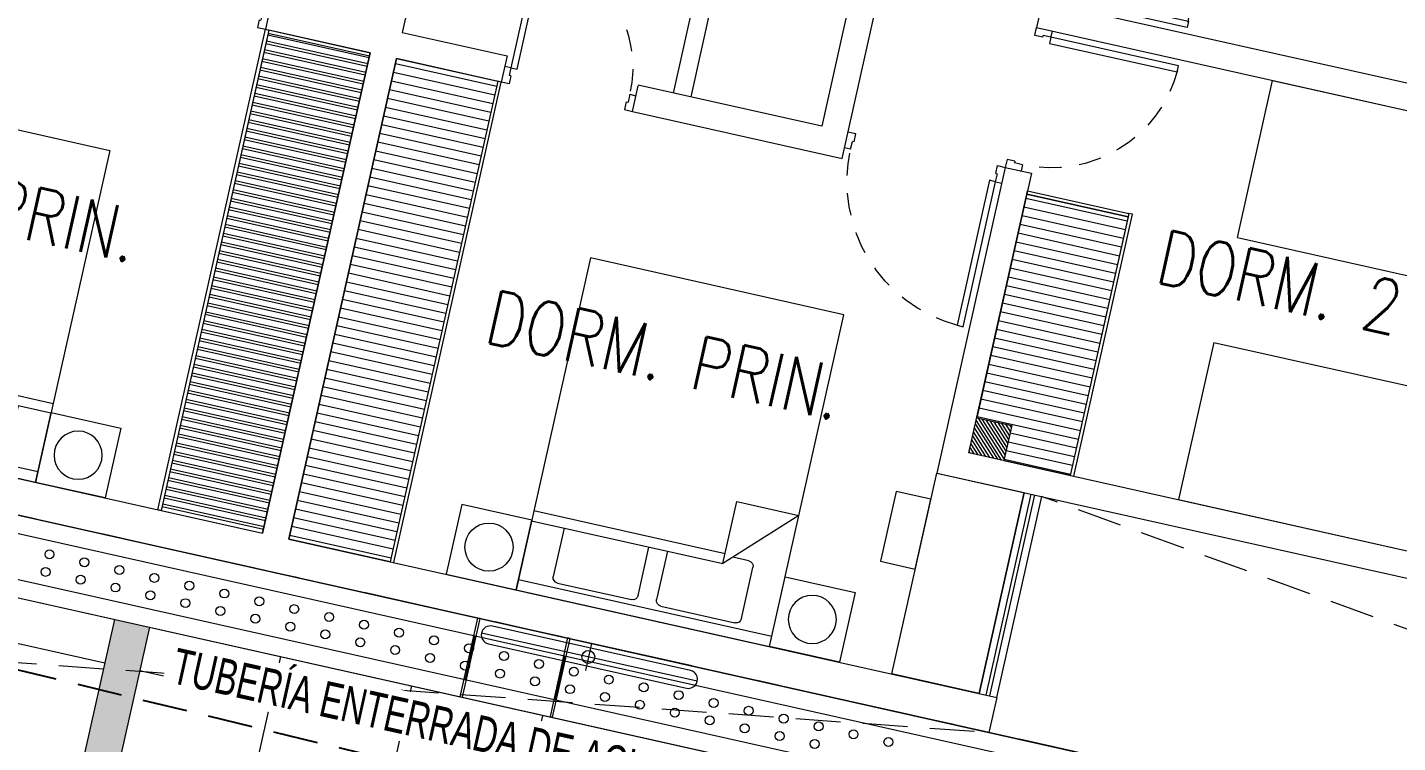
# Model space of a CAD drawing. Header units: millimetres. Extents: x 2471 to 2909, y 1327 to 1568.
# Drawn here: x 2621.56 to 2629.21, y 1463.51 to 1467.51 of the extents above; entities that cross this region are included whole.
import ezdxf
from ezdxf.xclip import XClip

# ---------------------------------------------------------------- set-up
doc = ezdxf.new("R2010")
doc.units = ezdxf.units.MM
doc.header["$XCLIPFRAME"] = 2
doc.set_wipeout_variables(frame=1)
for name, pattern in [('ACAD_ISO07W100', [3, 0, -3]), ('DASHED2', [0.375, 0.25, -0.125]), ('HIDDEN', [0.375, 0.25, -0.125]), ('HIDDEN2', [0.1875, 0.125, -0.0625]), ('PHANTOM', [2.5, 1.25, -0.25, 0.25, -0.25, 0.25, -0.25])]:
    doc.linetypes.add(name, pattern=pattern)
doc.layers.get('0').update_dxf_attribs({"color": 251, "lineweight": 9})
doc.layers.get('DEFPOINTS').update_dxf_attribs({"color": 251, "lineweight": 9})
for name, color, linetype, lineweight in [('000 SOS 911 TEXTOS ACI', 7, 'Continuous', 9), ('000 SOS 911 TUB. ENTERRADA  ACI', 5, 'DASHED2', 25), ('A-Adoquines', 251, 'Continuous', 13), ('A-EJES', 251, 'PHANTOM', 13), ('A-ESTRUCTURA-HATCH', 251, 'Continuous', 13), ('A-HATCH', 251, 'Continuous', 13), ('A-MOBILIARIO', 251, 'Continuous', 13), ('A-MURO BAJO', 251, 'Continuous', 13), ('A-MUROS', 251, 'Continuous', 13), ('A-PROYECCIONES', 251, 'HIDDEN', 13), ('A_30_DispositivosElect', 251, 'Continuous', 13), ('A_30_DispositivosSanit', 251, 'Continuous', 13), ('A_50_TextoAmbiente', 251, 'Continuous', 13), ('DLP_MOBILIARIO FIJO', 251, 'Continuous', 13), ('DLP_MURO BAJO', 251, 'Continuous', 13)]:
    doc.layers.add(name, color=color, linetype=linetype, lineweight=lineweight)
doc.styles.add('PIPE', font='ARIALN.TTF', dxfattribs={"width": 0.8})
doc.styles.add('R100-200', font='romans.shx', dxfattribs={"width": 0.8, "height": 0.3})
pattern_1 = [(270, (49.85, 4.050035), (0.05, -9e-18), [])]

# ---------------------------------------------------------------- blocks, each defined once
blk = doc.blocks.new('TRAZO 2')
at = {"layer": 'A-Adoquines'}
h = blk.add_hatch(color=9, dxfattribs=at)
h.dxf.hatch_style = 1
h.paths.add_polyline_path([(47.3177, 117.0351), (47.5129, 116.9913), (47.8728, 118.5982), (47.6777, 118.6419)])
h.paths.add_polyline_path([(51.904, 116.0075), (52.0992, 115.9637), (52.4593, 117.5715), (52.2642, 117.6152)])
h.paths.add_polyline_path([(56.4903, 114.9799), (56.6853, 114.9362), (57.0458, 116.5449), (56.8507, 116.5886)])
for p, q in [((60.9213, 115.6774), (43.9202, 119.4829)), ((51.904, 116.0074), (52.2645, 117.6166)), ((52.0992, 115.9637), (52.4596, 117.5729))]:
    blk.add_line(p, q)
at = {"layer": 'A-HATCH'}
for p, q in [((52.8311, 115.7998), (53.1915, 117.4088)), ((53.5629, 115.6359), (53.9234, 117.245)), ((54.2947, 115.4715), (54.6551, 117.0805))]:
    blk.add_line(p, q, dxfattribs=at)
for points in [[(52.2099, 117.3728), (47.8187, 118.3564)], [(56.7962, 116.3455), (52.405, 117.3291)]]:
    blk.add_lwpolyline(points, dxfattribs=at)
blk = doc.blocks.new('A$C64a6e5d1')
at = {"layer": 'A-EJES', "ltscale": 0.5}
blk.add_line((56.7096, 84.3746, 0), (16.4068, 93.396, 0), dxfattribs=at)
blk = doc.blocks.new('EST P1')
at = {"layer": 'A-ESTRUCTURA-HATCH'}
h = blk.add_hatch(dxfattribs=at)
h.set_pattern_fill('ANSI31', color=256, scale=0.02)
h.set_pattern_definition([(45, (-226392.07709, -8188203.05961), (-0.04490128060535, 0.04490128060535), [])])
h.paths.add_polyline_path([(-3.61, 5.05), (-3.61, 4.85), (-44.785, 4.85), (-44.785, -0.15), (-46.99, -0.15), (-46.99, -11.15), (-3.61, -11.1501), (-3.61, -11.4001), (-47.24, -11.4001), (-47.24, 0.15), (-45.035, 0.15), (-45.035, 5.05)])
h.paths.add_polyline_path([(5.8757, 4.85), (5.8757, 5.05), (35.53, 5.05), (35.53, 4.85)])
h.paths.add_polyline_path([(47.915, 5.05), (35.58, 5.05), (35.58, 4.85), (47.915, 4.85)])
h.paths.add_polyline_path([(51.865, 4.85), (53.3757, 4.85), (53.3757, 5.05), (51.865, 5.05)])
edge = h.paths.add_edge_path()
edge.add_arc((63.3007, -0.15), 9.7, 360, 540)
edge.add_line((53.6007, -0.15), (53.8007, -0.15))
edge.add_arc((63.3007, -0.15), 9.5, 0.90471, 180, ccw=False)
edge.add_line((72.7995, 0), (70.3507, 0))
edge.add_line((70.3507, 0), (70.3507, -0.1499))
edge.add_line((70.3507, -0.1499), (73.0007, -0.15))
edge = h.paths.add_edge_path()
edge.add_arc((63.3007, -0.15), 3.3, 0.00085, 49.99468)
edge.add_line((65.4221, 2.3777), (65.4222, -0.15))
edge.add_line((65.4222, -0.15), (65.2722, -0.15))
edge.add_line((65.2722, -0.15), (65.2721, 2.4964))
edge.add_arc((63.3007, -0.15), 3.3, 53.31658, 179.99996)
edge.add_line((60.0007, -0.15), (59.8007, -0.15))
edge.add_arc((63.3007, -0.15), 3.5, 2.45736, 179.99993, ccw=False)
edge.add_line((66.7975, 0.0001), (69.4507, 0))
edge.add_line((69.4507, 0), (69.4507, -0.1499))
edge.add_line((69.4507, -0.1499), (66.6007, -0.1499))
h.paths.add_polyline_path([(-3.56, -11.15), (35.53, -11.15), (35.53, -11.4001), (-3.56, -11.4001)])
h.paths.add_polyline_path([(35.58, -11.1501), (71.88, -11.1501), (71.88, -11.4001), (35.58, -11.4)])
blk = doc.blocks.new('EST P2')
at = {"layer": 'A-ESTRUCTURA-HATCH'}
h = blk.add_hatch(dxfattribs=at)
h.set_pattern_fill('ANSI31', color=256, scale=0.02)
h.set_pattern_definition([(45, (-226392.07709, -8188163.05961), (-0.04490128060535, 0.04490128060535), [])])
h.paths.add_polyline_path([(-3.61, 5.05), (-3.61, 4.85), (-44.785, 4.85), (-44.785, -0.15), (-46.99, -0.15), (-46.99, -11.15), (-3.61, -11.1501), (-3.61, -11.4001), (-47.24, -11.4), (-47.24, 0.15), (-45.035, 0.15), (-45.035, 5.0497)])
h.paths.add_polyline_path([(5.8757, 4.85), (5.8757, 5.05), (35.53, 5.05), (35.53, 4.85)])
h.paths.add_polyline_path([(35.58, -11.1501), (71.88, -11.1501), (71.88, -11.4001), (35.58, -11.4)])
h.paths.add_polyline_path([(-3.56, -11.15), (35.53, -11.15), (35.53, -11.4001), (-3.56, -11.4001)])
edge = h.paths.add_edge_path()
edge.add_arc((63.3007, -0.15), 9.7, 360, 540)
edge.add_line((53.6007, -0.15), (53.8007, -0.15))
edge.add_arc((63.3007, -0.15), 9.5, 0, 180, ccw=False)
edge.add_line((72.8007, -0.15), (73.0007, -0.15))
h.paths.add_polyline_path([(47.915, 5.05), (35.58, 5.05), (35.58, 4.85), (47.915, 4.85)])
edge = h.paths.add_edge_path()
edge.add_arc((63.3007, -0.15), 3.3, 0.00108, 49.99451)
edge.add_line((65.4221, 2.3777), (65.4222, -0.15))
edge.add_line((65.4222, -0.15), (65.2722, -0.15))
edge.add_line((65.2722, -0.15), (65.2721, 2.4964))
edge.add_arc((63.3007, -0.15), 3.3, 53.31547, 179.99992)
edge.add_line((60.0007, -0.15), (59.8007, -0.15))
edge.add_arc((63.3007, -0.15), 3.5, 0.00102, 179.99993, ccw=False)
edge.add_line((66.8007, -0.1499), (66.6007, -0.1499))
edge.add_line((66.6007, -0.1499), (66.6007, -0.1499))
h.paths.add_polyline_path([(51.865, 4.85), (53.3757, 4.85), (53.3757, 5.05), (51.865, 5.05)])
blk = doc.blocks.new('A$C47ad906b')
at = {"linetype": 'ACAD_ISO07W100'}
blk.add_blockref('EST P1', (27.0859, 53.6317), dxfattribs=at)
at = {"color": 240, "true_color": 0xed1f24}
blk.add_wipeout([(-17.9532, 13.7815), (-20.1582, 13.7815), (-20.1582, 2.2315), (98.9618, 2.2315), (98.9618, 7.2315), (99.7906, 7.2315), (100.0824, 13.4817), (99.9399, 15.1384), (99.3011, 17.2957), (98.434, 18.891), (96.5864, 20.9381), (95.1524, 21.9277), (93.5658, 22.6443), (92.3725, 22.9752), (90.3824, 23.1815), (88.3592, 22.9682), (87.1113, 22.6133), (85.5861, 21.9127), (83.9074, 20.704), (82.6862, 19.3856), (82.1939, 18.6815), (75.1468, 18.6815), (75.1468, 19.1315), (74.5468, 19.1315), (74.5468, 18.6815), (70.6718, 18.6815), (70.6718, 19.1315), (70.0718, 19.1315), (70.0718, 18.6815), (59.808, 18.6815), (59.808, 19.5314), (55.8578, 19.5314), (55.8578, 18.6815), (37.3918, 18.6815), (9.6018, 18.6818), (9.6018, 19.1315), (9.0018, 19.1315), (9.0018, 18.6817), (7.6574, 18.6815), (7.6574, 19.5315), (3.7074, 19.5315), (3.7074, 18.6818), (-19.1926, 18.6819), (-19.1926, 18.4815), (-17.9532, 18.4815)], dxfattribs=at)
blk.add_blockref('EST P2', (27.0859, 13.6317))
blk = doc.blocks.new('IS_PLANTA GENERAL')
for p, q in [((-13.082, -75.1861), (3.7093, -78.9443)), ((-13.1951, -75.6219), (3.6513, -79.3925)), ((-3.2648, -77.3834), (-3.3631, -77.8226)), ((-3.3484, -77.8258), (-3.2502, -77.3867)), ((-3.2502, -77.3867), (-3.2648, -77.3834)), ((-3.2798, -77.4826), (-3.3344, -77.7265)), ((-2.7623, -77.4946), (-2.8605, -77.9337)), ((-2.8459, -77.937), (-2.7476, -77.4979)), ((-2.7476, -77.4979), (-2.7623, -77.4946)), ((-2.7772, -77.5937), (-2.8318, -77.8377)), ((-3.3631, -77.8226), (-3.3484, -77.8258)), ((-2.8605, -77.9337), (-2.8459, -77.937))]:
    blk.add_line(p, q)
at = {"ltscale": 5}
for p, q in [((-13.1039, -75.2837), (3.6972, -79.0441)), ((-13.2708, -75.5025), (3.6649, -79.293))]:
    blk.add_line(p, q, dxfattribs=at)
for centre in [(-5.655, -77.0277), (-5.6768, -77.1253), (-5.4598, -77.0714), (-5.2646, -77.1151), (-5.4816, -77.169), (-5.2865, -77.2127), (-5.0694, -77.1588), (-4.8743, -77.2025), (-5.0913, -77.2564), (-4.6791, -77.2462), (-4.8961, -77.3001), (-4.7009, -77.3438), (-4.4839, -77.2898), (-4.2888, -77.3335), (-4.5058, -77.3874), (-4.3106, -77.4311), (-4.0936, -77.3772), (-3.8984, -77.4209), (-4.1154, -77.4748), (-3.9203, -77.5185), (-3.7032, -77.4646), (-3.5081, -77.5083), (-3.7251, -77.5622), (-3.3129, -77.5519), (-3.1177, -77.5956), (-3.5299, -77.6058), (-3.3347, -77.6495), (-2.9226, -77.6393), (-3.1396, -77.6932), (-2.9444, -77.7369), (-2.7274, -77.683), (-2.5322, -77.7267), (-2.7492, -77.7806), (-2.5541, -77.8243), (-2.337, -77.7704), (-2.1419, -77.814), (-2.3589, -77.8679), (-1.9467, -77.8577), (-1.7515, -77.9014), (-2.1637, -77.9116), (-1.9685, -77.9553), (-1.5564, -77.9451), (-1.7734, -77.999), (-1.5782, -78.0427), (-1.3612, -77.9888), (-1.166, -78.0325), (-1.383, -78.0864), (-0.9709, -78.0761)]:
    blk.add_circle(centre, 0.025)
blk = doc.blocks.new('A$C3E6679A6')
for p, q in [((0, 1.8444), (0.0001, 1.9044)), ((0.0001, 1.9044), (1.4501, 1.9044)), ((1.4501, 1.9044), (1.4501, 1.8444))]:
    blk.add_line(p, q)
at = {"linetype": 'Continuous'}
for p, q in [((0, 1.8444), (1.45, 1.8444)), ((0, 0.0044), (0, 1.8444)), ((1.45, 1.8444), (1.45, 0.0044)), ((0.1867, 1.5087), (0.1867, 1.786)), ((0.2173, 1.8167), (0.6414, 1.8167)), ((0.672, 1.786), (0.672, 1.5087)), ((0.778, 1.5087), (0.778, 1.786)), ((0.8086, 1.8167), (1.2327, 1.8167)), ((1.2633, 1.786), (1.2633, 1.4926)), ((0, 1.5084), (1.0953, 1.5084)), ((1.45, 1.1538), (1.0953, 1.5084)), ((1.0953, 1.5084), (1.0953, 1.1538)), ((1.2327, 1.462), (1.1418, 1.462)), ((1.0953, 1.4524), (0, 1.4524)), ((1.0953, 1.1538), (1.45, 1.1538)), ((1.45, 0.0044), (0, 0.0044))]:
    blk.add_line(p, q, dxfattribs=at)
for centre, start, end in [((0.2173, 1.786), 90, 180), ((0.6414, 1.786), 0, 90), ((0.8086, 1.786), 90, 180), ((1.2327, 1.786), 0, 90), ((1.2327, 1.4926), 270, 0)]:
    blk.add_arc(centre, 0.0306, start, end, dxfattribs=at)
at = {"layer": 'DEFPOINTS', "color": 0, "linetype": 'ByBlock'}
for p in [(0, 1.9044), (0, 0)]:
    blk.add_point(p, dxfattribs=at)
blk = doc.blocks.new('A$C2EBA15F5')
blk.add_lwpolyline([(0, 0.4), (0, 0), (0.4, 0), (0.4, 0.4)], close=True)
blk.add_circle((0.2, 0.2), 0.1344)
blk = doc.blocks.new('*U806')
for p, q in [((0.01, 0.705), (0.01, 0.75)), ((0.055, 0.705), (0.01, 0.705)), ((0.1, 0.715), (0.055, 0.715)), ((0.055, 0.705), (0.055, 0.715)), ((0.1, 0.715), (0.1, 0.75)), ((0.055, 0.045), (0.01, 0.045)), ((0.01, 0.045), (0.01, 0)), ((0.055, 0.045), (0.055, 0.035)), ((0.1, 0.035), (0.055, 0.035)), ((0.1, 0.035), (0.1, 0))]:
    blk.add_line(p, q)
blk.add_lwpolyline([(0.78, 0.07), (0.78, 0.035), (0.1, 0.035), (0.1, 0.07)], close=True)
at = {"color": 7, "linetype": 'HIDDEN2'}
blk.add_arc((0.0996, 0.0341), 0.6809, 2.23015, 89.96723, dxfattribs=at)
blk = doc.blocks.new('A$C77AB7FBD')
at = {"linetype": 'Continuous'}
for p, q in [((0, 0), (0, 1.9)), ((0.9, 1.9), (0, 1.9)), ((0.9, 1.87), (0, 1.87)), ((0.1908, 1.8487), (0.7119, 1.8487)), ((0.9, 0), (0.9, 1.9)), ((0.164, 1.57), (0.164, 1.8219)), ((0.7386, 1.8219), (0.7386, 1.5585)), ((0.6, 1.57), (0, 1.57)), ((0.6, 1.27), (0.6, 1.57)), ((0.9, 1.27), (0.6, 1.57)), ((0.7119, 1.5317), (0.6383, 1.5317)), ((0.6, 1.52), (0, 1.52)), ((0.9, 1.27), (0.6, 1.27)), ((0.9, 0), (0, 0))]:
    blk.add_line(p, q, dxfattribs=at)
for centre, start, end in [((0.1908, 1.8219), 90, 180), ((0.7119, 1.8219), 0, 90), ((0.7119, 1.5585), 270, 0)]:
    blk.add_arc(centre, 0.0267, start, end, dxfattribs=at)
blk = doc.blocks.new('CAMA PROYECCION')
for p, q in [((37.495, 40.6423, 0), (37.495, 38.771, 0)), ((38.3949, 40.6423, 0), (37.495, 40.6423, 0)), ((38.3949, 38.771, 0), (38.3949, 40.6423, 0)), ((38.0806, 39.3741, 0), (38.3949, 39.3741, 0)), ((38.3949, 39.3741, 0), (38.0806, 39.0644, 0)), ((38.0806, 39.0644, 0), (38.0806, 39.3741, 0)), ((38.0806, 39.1133, 0), (37.495, 39.1133, 0)), ((38.2069, 39.1106, 0), (38.1275, 39.1106, 0)), ((37.495, 39.0644, 0), (38.0806, 39.0644, 0)), ((37.659, 39.0644, 0), (37.659, 38.8203, 0)), ((38.2336, 38.8203, 0), (38.2336, 39.0838, 0)), ((37.495, 38.7423, 0), (37.495, 38.9974, 0)), ((38.3949, 38.7423, 0), (38.3949, 38.9974, 0)), ((37.6857, 38.7936, 0), (38.2069, 38.7936, 0)), ((37.495, 38.771, 0), (38.3949, 38.771, 0)), ((37.495, 38.7423, 0), (38.3949, 38.7423, 0))]:
    blk.add_line(p, q)
at = {"elevation": 0}
blk.add_lwpolyline([(38.495, 38.7423), (38.495, 39.1423), (38.895, 39.1423), (38.895, 38.7423)], close=True, dxfattribs=at)
blk.add_circle((38.695, 38.9423, 0), 0.1344)
for centre, start, end in [((38.2069, 39.0838, 0), 0, 90), ((37.6857, 38.8203, 0), 180, 270), ((38.2069, 38.8203, 0), 270, 0)]:
    blk.add_arc(centre, 0.0267, start, end)
blk = doc.blocks.new('*U822')
for p, q in [((0.01, 0.755), (0.01, 0.8)), ((0.1, 0.765), (0.055, 0.765)), ((0.055, 0.755), (0.055, 0.765)), ((0.1, 0.765), (0.1, 0.8)), ((0.055, 0.755), (0.01, 0.755)), ((0.055, 0.045), (0.01, 0.045)), ((0.01, 0.045), (0.01, 0)), ((0.055, 0.045), (0.055, 0.035)), ((0.1, 0.035), (0.055, 0.035)), ((0.1, 0.035), (0.1, 0))]:
    blk.add_line(p, q)
blk.add_lwpolyline([(0.83, 0.07), (0.83, 0.035), (0.1, 0.035), (0.1, 0.07)], close=True)
at = {"color": 7, "linetype": 'HIDDEN2'}
blk.add_arc((0.0996, 0.034), 0.731, 2.23015, 89.96723, dxfattribs=at)
blk = doc.blocks.new('*U821')
for p, q in [((0.01, 0.855), (0.01, 0.9)), ((0.055, 0.855), (0.01, 0.855)), ((0.1, 0.865), (0.055, 0.865)), ((0.055, 0.855), (0.055, 0.865)), ((0.1, 0.865), (0.1, 0.9)), ((0.055, 0.045), (0.01, 0.045)), ((0.01, 0.045), (0.01, 0)), ((0.055, 0.045), (0.055, 0.035)), ((0.1, 0.035), (0.055, 0.035)), ((0.1, 0.035), (0.1, 0))]:
    blk.add_line(p, q)
blk.add_lwpolyline([(0.93, 0.07), (0.93, 0.035), (0.1, 0.035), (0.1, 0.07)], close=True)
at = {"color": 7, "linetype": 'HIDDEN2'}
blk.add_arc((0.0995, 0.0339), 0.8311, 2.23015, 89.96723, dxfattribs=at)
blk = doc.blocks.new('TF_P1')
at = {"layer": 'A-HATCH'}
h = blk.add_hatch(dxfattribs=at)
h.set_pattern_fill('ANSI31', color=8, scale=0.005)
h.paths.add_polyline_path([(48.55, 8), (48.35, 8), (48.35, 7.8), (48.55, 7.8)])
at = {"layer": 'DLP_MOBILIARIO FIJO'}
h = blk.add_hatch(dxfattribs=at)
h.set_pattern_fill('_USER', color=8, scale=0.05, angle=270, pattern_type=0)
h.set_pattern_definition([(270, (-9492.384856, -4937.165817), (0.05, -9e-18), [])])
h.paths.add_polyline_path([(48.55, 8.38), (48.55, 8), (48.35, 8), (48.35, 7.8), (47.07, 7.8), (47.07, 8.38)])
h = blk.add_hatch(dxfattribs=at)
h.set_pattern_fill('_USER', color=8, scale=0.05, angle=270, pattern_type=0)
h.set_pattern_definition(pattern_1)
h.paths.add_polyline_path([(49.85, 4.2), (47.1, 4.2), (47.1, 4.78), (49.85, 4.78)])
h = blk.add_hatch(dxfattribs=at)
h.set_pattern_fill('_USER', color=8, scale=0.05, angle=270, pattern_type=0)
h.set_pattern_definition(pattern_1)
h.paths.add_polyline_path([(49.85, 4.05), (47.1, 4.05), (47.1, 3.47), (49.85, 3.47)])
h = blk.add_hatch(dxfattribs=at)
h.set_pattern_fill('_USER', color=8, scale=0.05, angle=450, pattern_type=0)
h.set_pattern_definition([(90, (9534.934804, 4937.690817), (-0.05, 2e-17), [])])
h.paths.add_polyline_path([(49.85, 4.05), (47.12, 4.05), (47.12, 3.47), (49.85, 3.47)])
at = {"layer": 'A-MOBILIARIO', "color": 8}
for points in [[(48.7, 7.65), (48.7, 8.15), (49.85, 8.15), (49.85, 7.65)], [(49.25, 7.45), (49.25, 7.65), (48.85, 7.65), (48.85, 7.45)]]:
    blk.add_lwpolyline(points, close=True, dxfattribs=at)
at = {"layer": 'A-MUROS', "color": 8}
for p, q in [((46, 7.65), (46, 11.05)), ((46.15, 7.65), (46.15, 11.05)), ((48.7, 7.65), (48.7, 11.05)), ((48.55, 8), (48.55, 10.9)), ((48.35, 7.8), (48.35, 8)), ((48.35, 8), (48.55, 8)), ((46.95, 7.8), (48.35, 7.8)), ((46.95, 7.65), (46.95, 7.8)), ((46, 7.65), (46.15, 7.65)), ((46.95, 7.65), (48.7, 7.65)), ((47.1, 6.75), (44.95, 6.75)), ((47.1, 5.55), (47.1, 6.75)), ((45.6, 6.6), (46.95, 6.6)), ((46.95, 6.6), (46.95, 5.55)), ((47.1, 5.55), (46.9532, 5.55)), ((46.95, 4.2), (46.95, 4.8)), ((46.95, 4.8), (47.1, 4.8)), ((47.1, 4.8), (47.1, 4.2)), ((45.8, 4.2), (46.95, 4.2)), ((47.1, 4.2), (49.85, 4.2)), ((47.1, 4.05), (49.85, 4.05)), ((47.1, 3.45), (47.1, 4.05)), ((46.95, 3.45), (47.1, 3.45))]:
    blk.add_line(p, q, dxfattribs=at)
at = {"layer": 'A-MUROS', "color": 8, "elevation": 0}
blk.add_lwpolyline([(47.1, 4.2), (49.85, 4.2), (49.85, 8.25), (50.05, 8.25), (50.05, 0), (49.85, 0), (49.85, 4.05), (47.1, 4.05)], dxfattribs=at)
at = {"layer": 'DLP_MOBILIARIO FIJO', "color": 8}
for p, q in [((49.85, 8.21), (48.7, 8.21)), ((49.85, 8.19), (48.7, 8.19))]:
    blk.add_line(p, q, dxfattribs=at)
at = {"layer": 'DLP_MOBILIARIO FIJO', "color": 8, "elevation": 0}
for points in [[(47.05, 8.4), (47.05, 8.38), (48.55, 8.38), (48.55, 8.4)], [(47.07, 7.8), (47.05, 7.8), (47.05, 8.38), (47.07, 8.38)], [(47.1, 4.8), (47.1, 4.78), (49.85, 4.78), (49.85, 4.8)], [(49.85, 4.2), (47.1, 4.2), (47.1, 4.78), (49.85, 4.78)], [(49.85, 4.05), (47.1, 4.05), (47.1, 3.47), (49.85, 3.47)], [(49.85, 4.05), (47.12, 4.05), (47.12, 3.47), (49.85, 3.47)], [(47.1, 3.45), (47.1, 3.47), (49.85, 3.47), (49.85, 3.45)], [(47.1, 3.45), (47.1, 3.47), (49.85, 3.47), (49.85, 3.45)]]:
    blk.add_lwpolyline(points, close=True, dxfattribs=at)
at = {"layer": 'DLP_MOBILIARIO FIJO', "color": 8}
blk.add_lwpolyline([(48.55, 7.8), (47.07, 7.8), (47.07, 8.38), (48.55, 8.38)], close=True, dxfattribs=at)
at = {"layer": 'DLP_MURO BAJO', "color": 8}
for p, q in [((49.85, 8.25), (48.7, 8.25)), ((49.85, 8.15), (48.7, 8.15)), ((45.6, 5.85), (46.95, 5.85)), ((45.6, 5.75), (46.95, 5.75))]:
    blk.add_line(p, q, dxfattribs=at)
at = {"layer": 'A-MOBILIARIO', "color": 8, "xscale": -1}
for name, p, rotation in [('CAMA PROYECCION', (6.705, 49.6423, 0), 180), ('*U822', (46.15, 7.64), 270), ('*U821', (46.94, 7.65), 180)]:
    blk.add_blockref(name, p, dxfattribs=dict(at, rotation=rotation))
at = {"layer": 'A-MOBILIARIO', "color": 8}
blk.add_blockref('A$C77AB7FBD', (46.15, 9), dxfattribs=at)
at = {"layer": 'A-MOBILIARIO', "color": 8, "xscale": -1}
for name, p in [('A$C77AB7FBD', (48.55, 9)), ('A$C2EBA15F5', (49.85, 6.9501)), ('*U806', (47.11, 4.8, 0)), ('A$C2EBA15F5', (49.85, 2.7499))]:
    blk.add_blockref(name, p, dxfattribs=at)
at = {"layer": 'A-MOBILIARIO', "color": 8}
for name, p, rotation in [('*U822', (46, 7.64), 90), ('A$C2EBA15F5', (49.85, 5.5001), 180), ('*U806', (47.11, 3.45, 0), 180)]:
    blk.add_blockref(name, p, dxfattribs=dict(at, rotation=rotation))
at = {"layer": 'A-MOBILIARIO', "color": 8, "extrusion": (0, 0, -1), "zscale": -1.000000000000002, "rotation": 90}
blk.add_blockref('A$C3E6679A6', (-47.9456, 5.5), dxfattribs=at)
at = {"layer": 'A-MOBILIARIO', "color": 8, "extrusion": (0, 0, -1), "xscale": -1, "zscale": -1, "rotation": 90}
blk.add_blockref('A$C3E6679A6', (-47.9456, 2.75), dxfattribs=at)
blk = doc.blocks.new('A$C4760cff2')
at = {"layer": 'A_50_TextoAmbiente', "style": 'R100-200', "width": 0.8}
for s, rotation, p in [('DORM. PRIN.', 347.38119, (4.4566, 1.3718)), ('DORM. 2', 347.3825, (12.1337, 0.8274)), ('DORM. PRIN.', 347.3825, (8.3877, 0.4918))]:
    blk.add_text(s, height=0.3, rotation=rotation, dxfattribs=at).set_placement(p)
blk = doc.blocks.new('LUMINARIA 41W')
at = {"layer": 'A_30_DispositivosElect'}
for p, q in [((0, 0.0771), (0, -0.0771)), ((0.623, 0), (-0.6115, 0))]:
    blk.add_line(p, q, dxfattribs=at)
for points in [[(0.5721, 0.0509), (-0.5606, 0.0509)], [(-0.5606, -0.0509), (0.5721, -0.0509)]]:
    blk.add_lwpolyline(points, dxfattribs=at)
blk.add_circle((0, 0), 0.0361, dxfattribs=at)
for centre, start, end in [((-0.5606, 0), 90, 270), ((0.5721, 0), 270, 90)]:
    blk.add_arc(centre, 0.0509, start, end, dxfattribs=at)

msp = doc.modelspace()

# ---------------------------------------------------------------- block references
at = {"color": 1}
msp.add_blockref('A$C64a6e5d1', (2575.8789, 1377.9267), dxfattribs=at)
at = {"rotation": 0.008731308866726288}
msp.add_blockref('TRAZO 2', (2569.8017, 1346.5747, 0), dxfattribs=at)

# ---------------------------------------------------------------- next in the draw order: block references
at = {"linetype": 'ACAD_ISO07W100'}
ref = msp.add_blockref('A$C47ad906b', (2601.7285, 1500.8349, 0), dxfattribs=dict(at, rotation=257.382711444673))
XClip(ref).set_block_clipping_path([(-32.7771099955, 2.2226421868), (98.966152451, 2.2311685525), (98.9658266148, 7.2312249728), (99.7946497677, 7.2312789899), (100.0860832045, 13.4814635285), (100.1766123548, 17.3149815146), (100.3267845167, 20.5304395065), (97.1711962195, 20.6773210117), (93.5338054346, 23.2807166483), (85.4122358067, 23.2798339301), (85.4121779315, 21.8087508774), (84.8685753467, 21.4595517737), (84.2744105561, 21.0140181032), (83.7236675164, 20.5315185136), (83.2217984032, 20.020823719), (82.9119482925, 19.6642585539), (82.6902667088, 19.3857521464), (82.4208442196, 19.0171344008), (81.5253252406, 21.681570397), (-19.0374325849, 21.6816708043), (-22.9522799095, 17.2482101666), (-26.3217196958, 13.732875739), (-31.4099124894, 12.2080788992), (-35.6628028844, 13.1383932107)])

# ---------------------------------------------------------------- next in the draw order: block references
at = {"layer": 'A_30_DispositivosSanit'}
msp.add_blockref('IS_PLANTA GENERAL', (2627.3389, 1541.5903), dxfattribs=at)

# ---------------------------------------------------------------- next in the draw order: block references
at = {"color": 251, "rotation": 257.381886132596}
msp.add_blockref('TF_P1', (2629.8114, 1514.2118, 0), dxfattribs=at)

# ---------------------------------------------------------------- next in the draw order: linework, layer by layer
at = {"layer": '000 SOS 911 TUB. ENTERRADA  ACI', "elevation": 0}
msp.add_lwpolyline([(2627.9167, 1462.36), (2613.7878, 1465.7922)], dxfattribs=at)
at = {"layer": 'A-MURO BAJO', "elevation": 0}
msp.add_lwpolyline([(2635.4621, 1465.1604, -0.399863), (2634.6488, 1464.0226, 0.123221), (2631.5156, 1462.7914, -0.218563), (2631.0077, 1462.6551), (2626.9283, 1463.5682)], format="xyb", dxfattribs=at)
at = {"layer": 'A-PROYECCIONES'}
for p, q in [((2649.1684, 1456.9271, 0), (2627.2232, 1464.8857, 0)), ((2612.759, 1464.588, 0), (2626.9283, 1463.5684, 0))]:
    msp.add_line(p, q, dxfattribs=at)

# ---------------------------------------------------------------- next in the draw order: block references
msp.add_blockref('A$C4760cff2', (2615.7147, 1465.2582, 0))
at = {"layer": 'A_30_DispositivosElect', "rotation": 347.3818827639853}
msp.add_blockref('LUMINARIA 41W', (2624.6925, 1463.9899, 0), dxfattribs=at)

# ---------------------------------------------------------------- next in the draw order: texts
at = {"layer": '000 SOS 911 TEXTOS ACI', "insert": (2622.3982, 1464.0417, 0), "char_height": 0.2, "attachment_point": 1, "rotation": 347.48113, "style": 'PIPE', "bg_fill": 3, "box_fill_scale": 1.2, "bg_fill_color": 256, "bg_fill_transparency": 0}
msp.add_mtext_dynamic_manual_height_columns('TUBERÍA ENTERRADA DE ACI %%C100 mm - PVC - C900', width=4.761762, gutter_width=0.75, heights=[0], dxfattribs=at)

doc.saveas('drawing.dxf')
